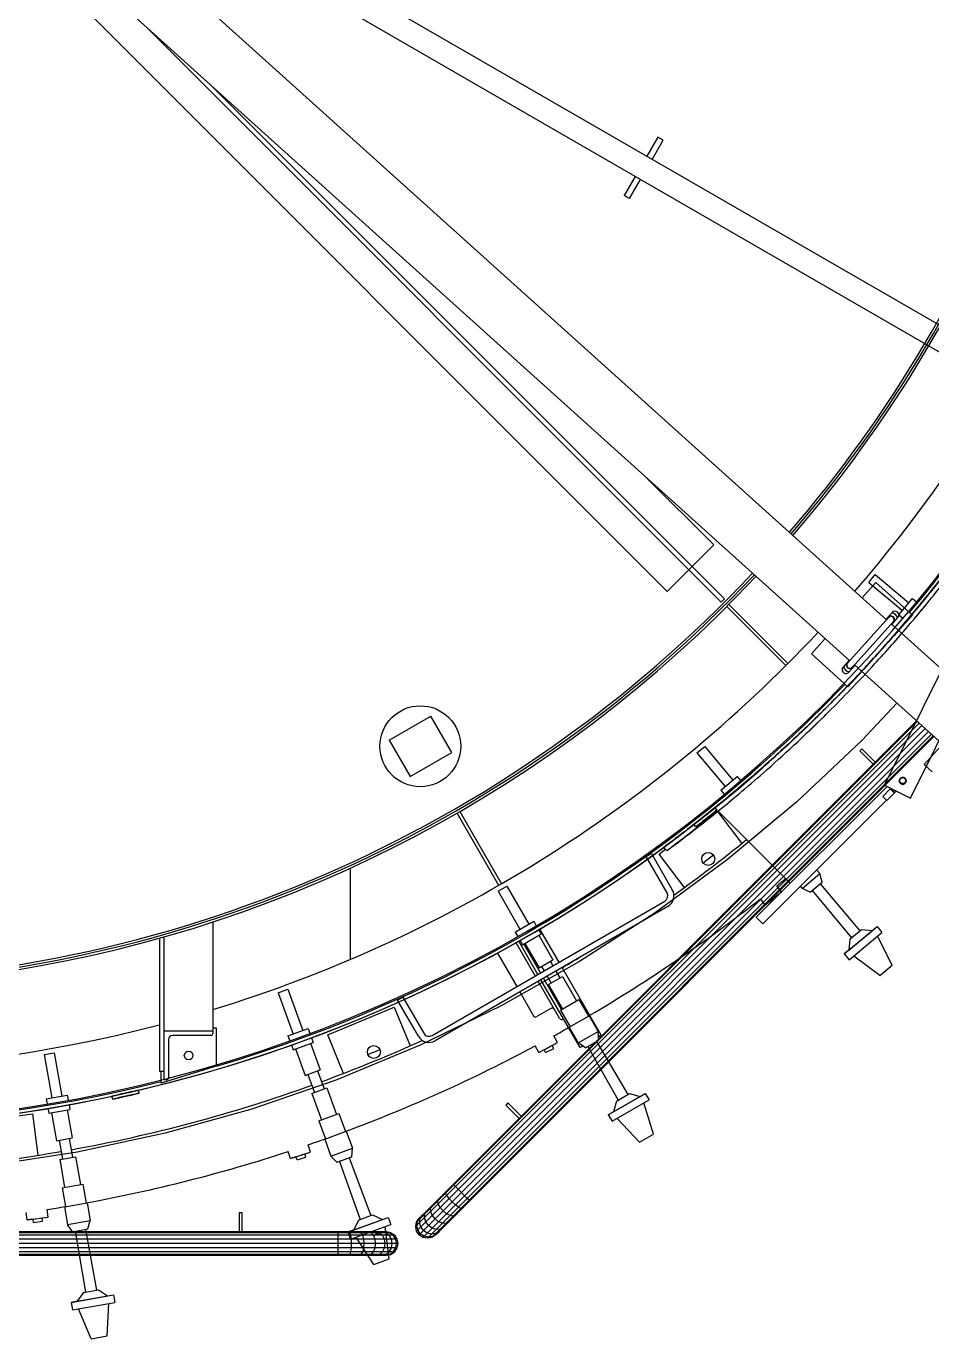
# Model space of a CAD drawing. Header units: metres. Extents: x 0 to 63075, y 0 to 44550.
# Drawn here: x 56938 to 57220.8, y 38503 to 38912.7 of the extents above; entities that cross this region are included whole.
import ezdxf

# ---------------------------------------------------------------- set-up
doc = ezdxf.new("R2010")
doc.units = ezdxf.units.M
doc.header["$LTSCALE"] = 75
for name, color, linetype in [('GSB', 7, 'Continuous'), ('ML6', 1, 'Continuous'), ('SL1', 8, 'Continuous')]:
    doc.layers.add(name, color=color, linetype=linetype)

# ---------------------------------------------------------------- blocks, each defined once
blk = doc.blocks.new('A$C6bae614f')
at = {"layer": 'SL1'}
for p, q in [((392908.3, 34696.1), (395112.9, 32711)), ((395036.4, 32626), (392831.8, 34611.2)), ((394656.8, 32770.2), (393028.3, 34398.8)), ((395471.9, 33179.3), (393748.2, 34174.5)), ((395447.7, 33137.4), (393724, 34132.7)), ((394769.1, 32747.8), (393574.2, 33942.7)), ((393709.4, 33821), (394775.8, 32754.5)), ((394637.1, 33714.2), (394614.2, 33674.5)), ((394625.2, 33668.1), (394648.1, 33707.8)), ((394648.1, 33707.8), (394637.1, 33714.2)), ((394590, 33632.7), (394567.1, 33593)), ((394578.1, 33586.6), (394601, 33626.3)), ((394578.1, 33586.6), (394567.1, 33593)), ((394611, 33009.1), (394753.4, 32866.7)), ((394753.4, 32866.7), (394656.8, 32770.2)), ((395075.6, 32788.9), (395089.3, 32805.2)), ((395089.3, 32805.2), (395159.3, 32746.5)), ((395061.9, 32756.9), (395090.6, 32788.7)), ((395075.6, 32788.9), (395145.6, 32730.2)), ((395090.6, 32788.7), (395166.4, 32720.5)), ((395203.3, 32767.9), (395203.3, 32767.9)), ((395203.3, 32767.9), (395203.3, 32767.9)), ((394775.8, 32754.5), (394769.1, 32747.8)), ((394903.2, 32615.9), (394780.5, 32738.6)), ((394785, 32743.1), (394907.7, 32620.4)), ((395108.3, 32367.4), (395294.9, 32742.6)), ((395138.1, 32721.3), (395166.7, 32755.4)), ((395166.7, 32755.4), (395175.1, 32748.4)), ((395197.2, 32760.4), (395195.3, 32758.1)), ((395031.6, 32620.7), (395117.7, 32716.3)), ((395124.5, 32726.3), (395111.7, 32712.1)), ((395123.6, 32701.4), (395136.4, 32715.6)), ((395166.4, 32720.5), (395137.7, 32688.6)), ((395138.1, 32721.3), (395146.5, 32714.3)), ((395162.3, 32340.6), (395348.9, 32715.7)), ((395127.1, 32707.8), (395041.1, 32612.2)), ((395122.3, 32702.5), (395298.7, 32543.6)), ((394956.7, 32640.1), (394985.4, 32672)), ((395032.5, 32571.9), (394956.7, 32640.1)), ((395035.2, 32627.1), (395022.4, 32612.9)), ((395061.2, 32603.7), (395032.5, 32571.9)), ((395034.3, 32602.2), (395047.1, 32616.4)), ((395045.9, 32617.5), (395222.3, 32458.7)), ((395190.9, 32410), (395343.9, 32579.8)), ((395134.4, 32537.8), (395062.3, 32461.2)), ((394078.3, 32460.8), (394164.9, 32510.8)), ((394141.9, 31458.2), (395180.3, 32496.5)), ((394142.7, 31469), (395175, 32501.2)), ((394143.2, 31466.9), (395176.4, 32500)), ((394208.5, 32435.2), (394164.9, 32510.8)), ((394137.8, 31442.8), (395186.2, 32491.1)), ((395193.1, 32484.9), (394140.9, 31432.7)), ((395200.1, 32478.6), (394151, 31429.6)), ((395206, 32473.3), (394158.1, 31425.5)), ((394169.4, 31429.3), (395209.9, 32469.8)), ((394190.8, 31448.1), (395211.3, 32468.5)), ((394078.3, 32460.8), (394121.9, 32385.2)), ((394718.3, 32434.3), (394734.6, 32448)), ((394734.6, 32448), (394793.3, 32378)), ((395062.3, 32461.2), (394926, 32332.9)), ((395061.5, 32443.1), (395057, 32438.6)), ((395057, 32438.6), (395084.7, 32410.9)), ((395089.2, 32415.4), (395061.5, 32443.1)), ((394121.9, 32385.2), (394208.5, 32435.2)), ((394718.3, 32434.3), (394777, 32364.3)), ((394768.1, 32356.8), (394802.2, 32385.4)), ((394802.2, 32385.4), (394809.2, 32377.1)), ((395207.5, 32395), (395190.9, 32410)), ((394768.1, 32356.8), (394775.2, 32348.5)), ((394811, 32366.1), (394815.5, 32369.9)), ((394812.6, 32367.5), (394815.5, 32369.9)), ((394841.8, 32092.8), (395113.7, 32364.7)), ((395104.7, 32344), (395120.8, 32360.1)), ((395108.3, 32367.4), (395162.3, 32340.6)), ((395120.8, 32360.1), (395121.5, 32360.8)), ((395142, 32372.5), (395141.2, 32371.7)), ((395142, 32372.5), (395145, 32369.5)), ((395150.9, 32381.3), (395151.1, 32381.6)), ((395152.7, 32379.5), (395150.9, 32381.3)), ((394926, 32332.9), (394782.2, 32213.1)), ((394855.2, 32079.3), (395112.3, 32336.4)), ((395104.7, 32344), (395113.6, 32335.2)), ((395113.6, 32335.2), (395129.6, 32351.3)), ((395124.8, 32355.3), (395125.3, 32355.8)), ((395132.8, 32354.5), (395129.6, 32351.3)), ((395132.8, 32354.5), (395133.3, 32355)), ((394306.5, 32159.1), (394219.7, 32309.4)), ((394225.2, 32312.6), (394312, 32162.3)), ((394755.7, 32320.3), (394755.7, 32320.3)), ((394755.7, 32320.3), (394755.7, 32320.3)), ((394756, 32320.5), (394759.9, 32315.6)), ((394761, 32312.4), (394811.7, 32246.2)), ((394912.5, 32163.5), (394762.4, 32313.5)), ((394763.1, 32326.3), (394763.1, 32326.3)), ((394716, 32280.7), (394712.1, 32285.7)), ((394612.9, 32219), (394623.9, 32225.3)), ((394623.9, 32225.3), (394667.3, 32150.1)), ((394639.8, 32223.9), (394653.1, 32234.1)), ((394692.7, 32154.9), (394639.8, 32223.9)), ((394649.1, 32238.1), (394655.9, 32231.3)), ((393997.4, 32194.7), (393997.4, 32005.1)), ((394656.3, 32143.7), (394612.9, 32219)), ((394782.2, 32213.1), (394631.4, 32102.2)), ((394937.3, 32152.7), (394973.9, 32183.4)), ((394953.8, 32144.8), (394978.8, 32165.8)), ((394967.2, 32191.3), (394973.9, 32183.4)), ((394978.8, 32165.8), (394973.9, 32183.4)), ((394304.9, 32147), (394323.3, 32157.7)), ((394304.9, 32147), (394350.5, 32067.9)), ((394323.3, 32157.7), (394369, 32078.6)), ((394860.1, 32118.9), (394894.6, 32145.6)), ((394894.6, 32145.6), (394884.8, 32158.3)), ((394884.9, 32138.1), (394894.6, 32145.6)), ((394933.3, 32157.4), (394937.3, 32152.7)), ((394953.8, 32144.8), (394937.3, 32152.7)), ((394958.1, 32148.5), (395039.8, 32049.7)), ((394974.4, 32162.2), (395057.5, 32064.6)), ((394167.7, 31847), (394651.7, 32126.4)), ((394658, 32115.4), (394174.1, 31836)), ((394860.1, 32118.9), (394850.5, 32131)), ((394869.8, 32126.4), (394860.1, 32118.9)), ((394869.8, 32126.4), (394884.9, 32138.1)), ((394872.3, 32123.3), (394869.8, 32126.4)), ((394885.8, 32136.8), (394884.9, 32138.1)), ((394340.5, 32062.1), (394379, 32084.4)), ((394379, 32084.4), (394384.5, 32074.9)), ((394631.4, 32102.2), (394474.2, 32000.5)), ((394841.8, 32092.8), (394855.2, 32079.3)), ((393712.1, 32083), (393712.1, 31851)), ((394340.5, 32062.1), (394345.9, 32052.7)), ((394355.7, 32035.7), (394394.3, 32058)), ((394389.2, 32066.7), (394394.3, 32058)), ((394431.7, 31999.4), (394391.9, 32068.3)), ((395024.8, 32016.4), (395092.9, 32073.5)), ((395034.5, 32024.5), (395083.2, 32065.4)), ((395035, 32004.2), (395103.1, 32061.4)), ((395036.7, 32047.2), (395060.5, 32067.1)), ((395060.5, 32067.1), (395083.2, 32065.4)), ((395083.2, 32065.4), (395092.9, 32073.5)), ((395092.9, 32073.5), (395103.1, 32061.4)), ((393601, 32049.2), (393601, 31772.7)), ((393610.5, 31755.1), (393610.5, 32051.9)), ((394382.2, 31970.8), (394342.4, 32039.8)), ((394387.7, 31974), (394347.9, 32042.9)), ((394350.7, 32044.5), (394355.7, 32035.7)), ((394393.2, 31977.2), (394358.5, 32037.3)), ((394360.5, 32038.5), (394390.1, 31987.3)), ((394389.5, 32055.2), (394419, 32004)), ((395036.7, 32047.2), (395034.5, 32024.5)), ((395124.3, 31993.1), (395093.6, 32053.4)), ((394303.5, 32018.3), (394343.7, 31948.6)), ((394390.1, 31987.3), (394419, 32004)), ((395034.5, 32024.5), (395024.8, 32016.4)), ((395024.8, 32016.4), (395035, 32004.2)), ((395098.6, 31971.5), (395044.5, 32012.2)), ((394474.2, 32000.5), (394311.2, 31908.6)), ((394395.3, 31990.4), (394400.5, 31981.4)), ((394413.7, 32001), (394418.9, 31992)), ((394425.3, 31981), (394433.6, 31966.6)), ((394519.5, 31847.4), (394438.1, 31988.4)), ((395098.6, 31971.5), (395124.3, 31993.1)), ((394433.6, 31881.8), (394388.6, 31959.8)), ((394475.5, 31822), (394394.1, 31963)), ((394437.2, 31901), (394399.6, 31966.2)), ((394406.8, 31970.4), (394415.1, 31956)), ((394409.9, 31953), (394438.8, 31969.7)), ((394409.9, 31953), (394439.2, 31902.2)), ((394438.8, 31969.7), (394468.1, 31918.9)), ((393847.8, 31936), (393867.8, 31943.3)), ((393847.8, 31936), (393879, 31850.1)), ((393867.8, 31943.3), (393899, 31857.4)), ((394096, 31920.5), (394107, 31926.9)), ((394139.4, 31845.3), (394096, 31920.5)), ((394107, 31926.9), (394150.4, 31851.7)), ((394350.1, 31937.6), (394379.4, 31886.8)), ((394434.6, 31899.6), (394472.7, 31921.6)), ((394472.7, 31921.6), (394492.7, 31886.9)), ((393950.7, 31848.6), (394089.2, 31906)), ((394089.2, 31906), (394122.5, 31825.7)), ((394311.2, 31908.6), (394142.8, 31826.6)), ((394414.5, 31902.9), (394385.5, 31886.2)), ((394434.6, 31899.6), (394454.6, 31864.9)), ((394439.7, 31881.2), (394440.9, 31881.9)), ((394453, 31864), (394494.3, 31887.9)), ((394494.3, 31887.9), (394513, 31855.6)), ((393610.5, 31856.7), (393712.1, 31856.7)), ((393620, 31839.3), (393620, 31758.9)), ((393708.3, 31847.1), (393627.9, 31847.2)), ((393712.1, 31863), (393719.1, 31863)), ((393719.1, 31863), (393719.1, 31783)), ((393868.1, 31846.2), (393909.9, 31861.4)), ((393868.1, 31846.2), (393871.9, 31835.9)), ((393909.9, 31861.4), (393913.7, 31851.1)), ((393916.9, 31842.2), (393920.4, 31832.7)), ((393983.9, 31768.3), (393950.7, 31848.6)), ((394428.3, 31832.2), (394420.9, 31846.4)), ((394453, 31864), (394471.6, 31831.7)), ((394471.6, 31831.7), (394513, 31855.6)), ((394514.7, 31837.4), (394513, 31855.6)), ((394515.1, 31844.9), (394514.1, 31844.2)), ((394519.5, 31847.4), (394515.1, 31844.9)), ((393361, 31807.5), (393382, 31811.2)), ((393382, 31811.2), (393397.9, 31721.2)), ((393875.1, 31827), (393878.6, 31817.5)), ((393878.6, 31817.5), (393920.4, 31832.7)), ((393883.8, 31819.4), (393904, 31763.9)), ((393915.2, 31830.8), (393935.4, 31775.3)), ((394142.8, 31826.6), (393969.9, 31755)), ((394389.7, 31811.8), (394382.4, 31825.4)), ((394389.7, 31811.8), (394428.3, 31832.2)), ((394400.6, 31817.5), (394389.7, 31811.8)), ((394400.6, 31817.5), (394417.4, 31826.4)), ((394403.9, 31811.4), (394400.6, 31817.5)), ((394403.9, 31811.4), (394420.6, 31820.2)), ((394417.4, 31826.4), (394428.3, 31832.2)), ((394420.6, 31820.2), (394417.4, 31826.4)), ((394486.5, 31821.1), (394471.6, 31831.7)), ((394475.5, 31822), (394476.7, 31822.6)), ((394476.7, 31822.6), (394480.9, 31825.1)), ((394486.5, 31821.1), (394514.7, 31837.4)), ((394491.3, 31823.9), (394554.7, 31712.5)), ((394509.8, 31834.6), (394574.7, 31724.1)), ((393361, 31807.5), (393376.9, 31717.5)), ((393601, 31772.7), (393610.5, 31772.7)), ((393719.1, 31783), (393604.1, 31748)), ((393604.1, 31748), (393604.1, 31772.7)), ((393904, 31763.9), (393935.4, 31775.3)), ((393909.7, 31766), (393923.2, 31728.7)), ((393929.6, 31773.2), (393943.3, 31736)), ((393556.9, 31733.3), (393558.3, 31727.1)), ((393616.2, 31755.1), (393610.5, 31755.1)), ((393969.9, 31755), (393792.9, 31693.9)), ((393917.5, 31726.6), (393948.9, 31738)), ((393948.9, 31738), (393969, 31683)), ((393365.4, 31715.5), (393409.3, 31723.2)), ((393365.4, 31715.5), (393367.3, 31704.8)), ((393409.3, 31723.2), (393411.2, 31712.5)), ((393412.8, 31703.1), (393414.6, 31693.2)), ((393503.7, 31714.8), (393502.2, 31721)), ((393917.5, 31726.6), (393937.6, 31671.5)), ((394325.4, 31707), (394320.9, 31702.5)), ((394320.9, 31702.5), (394348.5, 31674.8)), ((394353, 31679.3), (394325.4, 31707)), ((394534.1, 31682.3), (394611.1, 31726.7)), ((394542.1, 31668.6), (394619, 31713)), ((394545.1, 31688.6), (394600.1, 31720.4)), ((394551.2, 31710.5), (394545.1, 31688.6)), ((394551.2, 31710.5), (394578.1, 31726.1)), ((394578.1, 31726.1), (394600.1, 31720.4)), ((394600.1, 31720.4), (394611.1, 31726.7)), ((394628.1, 31642.1), (394608.3, 31706.8)), ((394611.1, 31726.7), (394619, 31713)), ((393187.8, 31664.5), (393336.6, 31684.1)), ((393336.6, 31684.1), (393347.9, 31597.9)), ((393369, 31695.4), (393370.7, 31685.5)), ((393370.7, 31685.5), (393414.6, 31693.2)), ((393376.2, 31686.4), (393386.5, 31628.2)), ((393409.1, 31692.2), (393419.4, 31634)), ((393792.9, 31693.9), (393612.6, 31643.7)), ((393932.6, 31669.7), (393974, 31684.8)), ((393974, 31684.8), (393987.7, 31647.2)), ((394545.1, 31688.6), (394534.1, 31682.3)), ((394534.1, 31682.3), (394542.1, 31668.6)), ((394599, 31625.3), (394552.8, 31674.7)), ((393932.6, 31669.7), (393946.3, 31632.1)), ((393944.5, 31631.5), (393989.4, 31647.8)), ((393989.4, 31647.8), (394002.1, 31612.8)), ((393386.5, 31628.2), (393419.4, 31634)), ((393392.5, 31629.3), (393399.3, 31590.2)), ((393413.4, 31633), (393420.3, 31593.9)), ((393612.6, 31643.7), (393429.6, 31604.4)), ((393944.5, 31631.5), (393957.2, 31596.5)), ((394599, 31625.3), (394628.1, 31642.1)), ((393429.6, 31604.4), (393244.5, 31576.2)), ((393393.4, 31589.2), (393426.3, 31595)), ((393426.3, 31595), (393436.4, 31537.3)), ((393873.1, 31591.1), (393868.3, 31605.8)), ((393873.1, 31591.1), (393914.7, 31604.5)), ((393884.8, 31594.9), (393873.1, 31591.1)), ((393884.8, 31594.9), (393903, 31600.7)), ((393887, 31588.2), (393884.8, 31594.9)), ((393887, 31588.2), (393905, 31594)), ((393903, 31600.7), (393914.7, 31604.5)), ((393905, 31594), (393903, 31600.7)), ((393914.7, 31604.5), (393909.9, 31619.7)), ((393957.2, 31596.5), (394002.1, 31612.8)), ((393970, 31583.5), (393957.2, 31596.5)), ((393970, 31583.5), (394000.7, 31594.6)), ((393995.4, 31592.7), (394040.1, 31472.6)), ((394000.7, 31594.6), (394002.1, 31612.8)), ((393393.4, 31589.2), (393403.5, 31531.5)), ((393975.3, 31585.4), (394018.3, 31464.7)), ((393398.3, 31530.5), (393441.7, 31538.2)), ((393441.7, 31538.2), (393448.6, 31498.8)), ((394211.6, 31537.9), (394216.6, 31532.9)), ((393398.3, 31530.5), (393405.2, 31491.2)), ((394195.7, 31519.4), (394195.9, 31522.2)), ((394198.2, 31514.4), (394195.7, 31519.4)), ((394195.9, 31522.2), (394198.6, 31522.3)), ((394203, 31508), (394198.2, 31514.4)), ((394228.8, 31520.7), (394216.6, 31532.9)), ((394235.4, 31514), (394228.8, 31520.7)), ((394241, 31508.5), (394235.4, 31514)), ((393369.4, 31469.4), (393367.2, 31485.3)), ((393403.4, 31490.8), (393450.4, 31499.1)), ((393403.4, 31490.8), (393409.9, 31454.2)), ((393450.4, 31499.1), (393456.9, 31462.5)), ((394164.7, 31488.4), (394167.5, 31493.8)), ((394164.9, 31481.2), (394164.7, 31488.4)), ((394179.4, 31503), (394180.9, 31507.2)), ((394180.7, 31496.9), (394179.4, 31503)), ((394184.6, 31489.7), (394180.7, 31496.9)), ((394190.7, 31482.5), (394184.6, 31489.7)), ((394209.3, 31501.1), (394203, 31508)), ((394216.2, 31494.8), (394209.3, 31501.1)), ((394222.6, 31490), (394216.2, 31494.8)), ((394227.6, 31487.5), (394222.6, 31490)), ((394230.4, 31487.7), (394227.6, 31487.5)), ((394244.8, 31504.7), (394241, 31508.5)), ((394246.1, 31503.4), (394244.8, 31504.7)), ((393326.1, 31463.5), (393323.9, 31478.8)), ((393326.1, 31463.5), (393369.4, 31469.4)), ((393338.3, 31465.1), (393326.1, 31463.5)), ((393338.3, 31465.1), (393357.1, 31467.7)), ((393339.3, 31458.2), (393338.3, 31465.1)), ((393339.3, 31458.2), (393358, 31460.8)), ((393357.1, 31467.7), (393369.4, 31469.4)), ((393358, 31460.8), (393357.1, 31467.7)), ((393409.9, 31454.2), (393456.9, 31462.5)), ((393452.3, 31444.8), (393456.9, 31462.5)), ((393766.4, 31478.1), (393766.4, 31439)), ((393772.8, 31478.1), (393766.4, 31478.1)), ((393772.8, 31439), (393772.8, 31478.1)), ((393992.9, 31438.4), (394076.4, 31468.8)), ((394004.8, 31442.8), (394064.5, 31464.6)), ((394014.6, 31463.3), (394004.8, 31442.8)), ((394014.6, 31463.3), (394043.8, 31473.9)), ((394043.8, 31473.9), (394064.5, 31464.6)), ((394064.5, 31464.6), (394076.4, 31468.8)), ((394076.4, 31468.8), (394081.8, 31454)), ((394133.7, 31449.9), (394135.6, 31459.3)), ((394141.9, 31458.2), (394133.7, 31449.9)), ((394135.6, 31459.3), (394140.9, 31467.2)), ((394137.5, 31461.2), (394135.6, 31459.3)), ((394135.8, 31452), (394137.5, 31461.2)), ((394137.5, 31461.2), (394142.7, 31469)), ((394137.5, 31461.2), (394143.2, 31466.9)), ((394142.7, 31469), (394140.9, 31467.2)), ((394141.9, 31458.2), (394143.2, 31466.9)), ((394144.2, 31449.2), (394141.9, 31458.2)), ((394143.2, 31466.9), (394147.9, 31474.2)), ((394151.8, 31468), (394152.5, 31476.1)), ((394154.5, 31459.5), (394151.8, 31468)), ((394152.5, 31476.1), (394156.3, 31482.6)), ((394160.1, 31451.9), (394154.5, 31459.5)), ((394168.2, 31473.2), (394164.9, 31481.2)), ((394174, 31465.8), (394168.2, 31473.2)), ((394181.4, 31460), (394174, 31465.8)), ((394189.3, 31456.8), (394181.4, 31460)), ((394196.6, 31456.5), (394189.3, 31456.8)), ((394197.8, 31476.5), (394190.7, 31482.5)), ((394202, 31459.3), (394196.6, 31456.5)), ((394205.1, 31472.5), (394197.8, 31476.5)), ((394211.2, 31471.2), (394205.1, 31472.5)), ((394215.4, 31472.7), (394211.2, 31471.2)), ((394090, 31431.8), (391649.9, 31431.9)), ((394082.1, 31437.1), (391657.8, 31437.2)), ((394072.8, 31439), (391667.2, 31439.1)), ((393420.2, 31439.1), (393409.9, 31454.2)), ((393420.2, 31439.1), (393452.3, 31444.8)), ((393425.8, 31440.1), (393447.1, 31313.7)), ((393446.8, 31443.8), (393469.9, 31317.7)), ((393972.8, 31390.2), (393972.8, 31439)), ((394004.8, 31442.8), (393992.9, 31438.4)), ((393992.9, 31438.4), (393998.3, 31423.6)), ((393997.1, 31437.1), (393995, 31439)), ((393998.9, 31431.8), (393997.1, 31437.1)), ((393998.3, 31423.6), (394081.8, 31454)), ((394000.1, 31423.9), (393998.9, 31431.8)), ((394020.2, 31437.1), (394016.2, 31439)), ((394023.7, 31431.8), (394020.2, 31437.1)), ((394026, 31423.9), (394023.7, 31431.8)), ((394041, 31437.1), (394035.1, 31439)), ((394045.9, 31431.8), (394041, 31437.1)), ((394043.7, 31437.1), (394042.2, 31435.9)), ((394049.2, 31423.9), (394045.9, 31431.8)), ((394047.3, 31431.8), (394054.5, 31437.1)), ((394058.3, 31437.1), (394051, 31439)), ((394059.6, 31436), (394053.5, 31431.8)), ((394060.5, 31435.2), (394055.5, 31431.8)), ((394058.3, 31437.1), (394064.5, 31431.8)), ((394071.3, 31437.1), (394062.9, 31439)), ((394068.6, 31423.9), (394064.5, 31431.8)), ((394078.4, 31382.6), (394070.2, 31449.7)), ((394079.4, 31437.1), (394070.3, 31439)), ((394078.4, 31431.8), (394071.3, 31437.1)), ((394082.1, 31437.1), (394072.8, 31439)), ((394083.2, 31423.9), (394078.4, 31431.8)), ((394087.1, 31431.8), (394079.4, 31437.1)), ((394082.1, 31437.1), (394090, 31431.8)), ((394092.3, 31423.9), (394087.1, 31431.8)), ((394095.3, 31423.9), (394090, 31431.8)), ((394135.6, 31440.6), (394133.7, 31449.9)), ((394137.8, 31442.8), (394135.6, 31440.6)), ((394140.9, 31432.7), (394135.6, 31440.6)), ((394137.8, 31442.8), (394135.8, 31452)), ((394143.1, 31434.9), (394137.8, 31442.8)), ((394148.8, 31427.4), (394140.9, 31432.7)), ((394151, 31429.6), (394143.1, 31434.9)), ((394149.6, 31441.4), (394144.2, 31449.2)), ((394151, 31429.6), (394148.8, 31427.4)), ((394157.4, 31436), (394149.6, 31441.4)), ((394160.2, 31427.6), (394151, 31429.6)), ((394166.3, 31433.8), (394157.4, 31436)), ((394167.7, 31446.3), (394160.1, 31451.9)), ((394169.4, 31429.3), (394160.2, 31427.6)), ((394175.1, 31435.1), (394166.3, 31433.8)), ((394175.4, 31432.7), (394167.5, 31427.4)), ((394169.4, 31429.3), (394167.5, 31427.4)), ((394176.2, 31443.6), (394167.7, 31446.3)), ((394177.2, 31434.5), (394169.4, 31429.3)), ((394182.4, 31439.7), (394175.1, 31435.1)), ((394175.4, 31432.7), (394177.2, 31434.5)), ((394184.3, 31444.3), (394176.2, 31443.6)), ((394177.2, 31434.5), (394182.4, 31439.7)), ((394182.4, 31439.7), (394190.8, 31448.1)), ((394190.8, 31448.1), (394184.3, 31444.3)), ((394097.2, 31414.6), (391642.8, 31414.7)), ((394095.3, 31423.9), (391644.6, 31424)), ((394095.3, 31405.3), (391690.7, 31405.3)), ((393998.9, 31397.3), (394000.1, 31405.3)), ((394000.5, 31414.6), (394000.1, 31423.9)), ((394000.1, 31405.3), (394000.5, 31414.6)), ((394046.8, 31371.1), (394009.9, 31427.8)), ((394023.7, 31397.3), (394026, 31405.3)), ((394026.8, 31414.6), (394026, 31423.9)), ((394026, 31405.3), (394026.8, 31414.6)), ((394045.9, 31397.3), (394049.2, 31405.3)), ((394050.4, 31414.6), (394049.2, 31423.9)), ((394049.2, 31405.3), (394050.4, 31414.6)), ((394064.5, 31397.3), (394068.6, 31405.3)), ((394070.1, 31414.6), (394068.6, 31423.9)), ((394068.6, 31405.3), (394070.1, 31414.6)), ((394078.4, 31397.3), (394083.2, 31405.3)), ((394084.9, 31414.6), (394083.2, 31423.9)), ((394083.2, 31405.3), (394084.9, 31414.6)), ((394087.1, 31397.3), (394092.3, 31405.3)), ((394090, 31397.3), (394095.3, 31405.3)), ((394094.1, 31414.6), (394092.3, 31423.9)), ((394092.3, 31405.3), (394094.1, 31414.6)), ((394097.2, 31414.6), (394095.3, 31423.9)), ((394095.3, 31405.3), (394097.2, 31414.6)), ((394158.1, 31425.5), (394148.8, 31427.4)), ((394167.5, 31427.4), (394158.1, 31425.5)), ((394090, 31397.3), (391649.9, 31397.4)), ((394082.1, 31392.1), (391657.8, 31392.1)), ((391667.2, 31390.3), (394072.8, 31390.2)), ((393995, 31390.2), (393997.1, 31392.1)), ((393997.1, 31392.1), (393998.9, 31397.3)), ((394016.2, 31390.2), (394020.2, 31392.1)), ((394020.2, 31392.1), (394023.7, 31397.3)), ((394035.1, 31390.2), (394041, 31392.1)), ((394041, 31392.1), (394045.9, 31397.3)), ((394046.8, 31371.1), (394078.4, 31382.6)), ((394051, 31390.2), (394058.3, 31392.1)), ((394058.3, 31392.1), (394064.5, 31397.3)), ((394062.9, 31390.2), (394071.3, 31392.1)), ((394070.3, 31390.2), (394079.4, 31392.1)), ((394071.3, 31392.1), (394078.4, 31397.3)), ((394072.8, 31390.2), (394082.1, 31392.1)), ((394079.4, 31392.1), (394087.1, 31397.3)), ((394082.1, 31392.1), (394090, 31397.3)), ((393417.5, 31292.3), (393505.1, 31307.7)), ((393430, 31294.6), (393417.5, 31292.3)), ((393443.2, 31313), (393430, 31294.6)), ((393430, 31294.6), (393492.6, 31305.6)), ((393443.2, 31313), (393473.8, 31318.4)), ((393473.8, 31318.4), (393492.6, 31305.6)), ((393492.6, 31305.6), (393505.1, 31307.7)), ((393505.1, 31307.7), (393507.8, 31292.2)), ((393417.5, 31292.3), (393420.3, 31276.7)), ((393420.3, 31276.7), (393507.8, 31292.2)), ((393458.9, 31216.6), (393432.5, 31278.9)), ((393492, 31222.4), (393495.6, 31290)), ((393458.9, 31216.6), (393492, 31222.4))]:
    blk.add_line(p, q, dxfattribs=at)
for centre, radius in [((394143.3, 32448.2), 84.1), ((395146.4, 32376.9), 6.25), ((394741.9, 32214), 13.5), ((393661.6, 31805.5), 9), ((394046.7, 31812.7), 13.5)]:
    blk.add_circle(centre, radius, dxfattribs=at)
for centre, radius, start, end in [((392870.1, 34653.6), 3000, 55.8878, 16.1796), ((392870.1, 34653.6), 2990.5, 55.7644, 16.2324), ((392870.1, 34653.6), 2705, 166.2755, 316.7875), ((392870.1, 34653.6), 2705, 319.2087, 13.7207), ((392870.1, 34653.6), 3000, 319.9083, 3.9269), ((392870.1, 34653.6), 2695.2, 319.2131, 359.9475), ((392870.1, 34653.6), 2700, 319.211, 359.9476), ((392870.1, 34653.6), 3000, 190.539, 316.0879), ((392870.1, 34653.6), 2993.5, 319.9125, 344.4688), ((392870.1, 34653.6), 2878.5, 319.1358, 342.789), ((392870.1, 34653.6), 2695.2, 270.0487, 316.7831), ((392870.1, 34653.6), 2700, 270.0486, 316.7853), ((392974.5, 34569.2), 2865.7, 321.0552, 321.6437), ((392936.5, 34598.3), 2923, 319.8577, 320.5043), ((392518.9, 34940.9), 3453.6, 320.7373, 320.8505), ((395122.4, 32712), 6.74, 298.3235, 157.6728), ((395122.4, 32712), 6.35, 316.1098, 139.8865), ((395122.4, 32712), 6.35, 317.9981, 137.9981), ((395122.4, 32712), 13.5, 11.6175, 84.3787), ((395130.4, 32720.9), 8, 317.9981, 137.9981), ((392870.1, 34653.6), 2878.5, 287.0088, 316.8605), ((395028.3, 32607.5), 8, 137.9981, 317.9981), ((395036.4, 32616.5), 13.5, 191.6175, 264.3787), ((395036.4, 32616.5), 6.74, 118.3235, 337.6728), ((395036.4, 32616.5), 6.35, 136.1098, 319.8865), ((395036.4, 32616.5), 6.35, 137.9981, 317.9981), ((392870.1, 34653.6), 2993.5, 286.4773, 316.0838), ((392840.5, 34689.2), 3046.2, 309.3095, 310.4452), ((395146.5, 32376.4), 7.07, 131.4501, 153.4989), ((392870.1, 34653.6), 3006.4, 307.8799, 308.9519), ((393120.8, 34343.7), 2601.3, 308.9383, 309.1433), ((392870.1, 34653.6), 3092.8, 305.6044, 309.1246), ((393156.5, 34263.9), 2516.4, 306.3831, 306.6325), ((392870.1, 34653.6), 3075, 307.2466, 307.7497), ((392870.1, 34653.6), 3207.1, 308.918, 309.3346), ((394645.3, 32137.4), 12.7, 299.9981, 29.9981), ((394645.3, 32137.4), 25.4, 299.9981, 29.9981), ((392870.1, 34653.6), 3207.1, 300.4519, 308.1351), ((392870.1, 34653.6), 3092.8, 300.4687, 301.213), ((394413.4, 31980.3), 12.4, 359.1852, 4.5635), ((394413.4, 31980.3), 12.4, 235.4328, 240.8118), ((392870.1, 34653.6), 2878.5, 255.287, 284.7092), ((393627.9, 31839.3), 7.87, 89.9981, 179.9981), ((393708.3, 31851), 3.81, 269.9981, 359.9981), ((394161.4, 31858), 25.4, 209.9981, 299.9981), ((394161.4, 31858), 12.7, 209.9981, 299.9981), ((392870.1, 34653.6), 3207.1, 298.918, 299.5444), ((392870.1, 34653.6), 3092.8, 290.1952, 294.3918), ((392870.1, 34653.6), 3207.1, 290.3916, 298.1351), ((392870.1, 34653.6), 3075, 292.2466, 292.7497), ((393616.2, 31758.9), 3.81, 269.9981, 359.9981), ((392870.1, 34653.6), 2993.5, 255.7946, 284.1948), ((392870.1, 34653.6), 3092.8, 280.1952, 289.801), ((392870.1, 34653.6), 3006.4, 282.1656, 283.2376), ((392870.1, 34653.6), 3207.1, 288.918, 289.6047), ((392870.1, 34653.6), 3092.8, 273.0006, 279.801), ((392870.1, 34653.6), 3207.1, 280.3916, 288.1351), ((392870.1, 34653.6), 3207.1, 278.918, 279.6047)]:
    blk.add_arc(centre, radius, start, end, dxfattribs=at)
for centre, major_axis, ratio, start_param, end_param in [((395125.2, 32355.7), (4.42, -4.42), 0.086824, 3.141593, 4.712389), ((395125.2, 32355.7), (-4.42, 4.42), 0.086824, 0, 1.570796), ((395128.4, 32358.9), (4.42, -4.42), 0.704416, 3.870248, 4.712389), ((395142.1, 32381.3), (-4.42, -4.42), 0.302029, 0.676906, 0.864629), ((395142.1, 32381.3), (-4.42, -4.42), 0.302029, 2.276963, 2.334974), ((395125.2, 32355.7), (4.42, -4.42), 0.086824, 4.712389, 6.283185), ((395128.4, 32358.9), (4.42, -4.42), 0.704416, 4.712389, 6.283185), ((394416.6, 31899.2), (5.2, 3), 0.707107, 0, 1.570796), ((394383.8, 31889.3), (-4.33, -2.5), 0.707107, 0, 1.570796), ((394438, 31884.3), (-4.33, -2.5), 0.707107, 0, 1.570796)]:
    blk.add_ellipse(centre, major_axis=major_axis, ratio=ratio, start_param=start_param, end_param=end_param, dxfattribs=at)
for points, knots in [([(395285.5, 32874.4), (395285.6, 32874.5), (395285.6, 32874.5), (395285.6, 32874.6), (395285.6, 32874.6), (395281.9, 32869.5), (395274.1, 32859), (395267.5, 32850.2), (395258.1, 32837.7), (395246.3, 32822.3), (395236.8, 32810), (395225.8, 32795.9), (395213.8, 32780.9), (395210.8, 32777.1), (395207.7, 32773.3), (395204.6, 32769.4), (395185.6, 32745.9), (395162.6, 32718.1), (395136.6, 32688.2), (395115, 32663.2), (395091.3, 32636.8), (395066.6, 32610.3), (395046.9, 32589.1), (395026.5, 32567.9), (395006.5, 32547.5), (395001.5, 32542.5), (394996.6, 32537.4), (394991.5, 32532.4), (394961.3, 32502.2), (394929.1, 32471.3), (394897.4, 32442.3), (394871, 32418.1), (394844.9, 32395.1), (394820.6, 32374.3), (394801.2, 32357.7), (394782.9, 32342.5), (394766.5, 32329.1), (394762.4, 32325.7), (394758.4, 32322.5), (394754.4, 32319.3), (394730.8, 32300.2), (394709.3, 32283.5), (394692.3, 32270.5), (394678.1, 32259.6), (394667.1, 32251.4), (394659.8, 32246), (394654, 32241.7), (394650.6, 32239.2), (394649.5, 32238.4), (394649.3, 32238.2), (394649.1, 32238.1), (394649.1, 32238.1)], [-1368.181007, -1368.181007, -1368.181007, -1368.181007, -1358.276397, -1358.276397, -1358.276397, -1230.936874, -1230.936874, -1230.936874, -1124.820606, -1124.820606, -1124.820606, -1039.927591, -1039.927591, -1039.927591, -1018.704337, -1018.704337, -1018.704337, -891.367035, -891.367035, -891.367035, -785.252617, -785.252617, -785.252617, -700.361082, -700.361082, -700.361082, -679.138198, -679.138198, -679.138198, -551.800896, -551.800896, -551.800896, -445.686478, -445.686478, -445.686478, -360.794943, -360.794943, -360.794943, -339.57206, -339.57206, -339.57206, -212.232537, -212.232537, -212.232537, -106.116269, -106.116269, -106.116269, -21.223254, -21.223254, -21.223254, 0, 0, 0, 0]), ([(394655.9, 32231.3), (394655.4, 32230.9), (394665.1, 32237.9), (394683.6, 32251.9), (394692.9, 32258.9), (394704.4, 32267.7), (394717.5, 32277.9), (394730.7, 32288.1), (394745.5, 32299.9), (394761.1, 32312.4), (394788.3, 32334.4), (394821.6, 32362.1), (394857.3, 32393.5), (394877.6, 32411.4), (394898.8, 32430.5), (394920, 32450.3), (394941.2, 32470), (394962.4, 32490.3), (394982.7, 32510.3), (394987.8, 32515.3), (394992.8, 32520.3), (394997.9, 32525.3), (395028.1, 32555.5), (395059, 32587.7), (395088, 32619.4), (395112.2, 32645.9), (395135.3, 32671.9), (395156, 32696.2), (395172.7, 32715.6), (395187.9, 32733.9), (395201.3, 32750.3), (395204.6, 32754.4), (395207.9, 32758.4), (395211.1, 32762.4), (395230.2, 32786), (395246.9, 32807.5), (395259.9, 32824.5), (395270.7, 32838.7), (395279, 32849.7), (395284.4, 32856.9), (395288.7, 32862.7), (395291.2, 32866.1), (395292.1, 32867.3), (395292.3, 32867.6), (395292.4, 32867.7), (395292.4, 32867.8), (395292.4, 32867.8), (395290.7, 32865.4), (395287, 32860.4)], [-2716.5247, -2716.5247, -2716.5247, -2716.5247, -2546.740445, -2546.740445, -2546.740445, -2461.848318, -2461.848318, -2461.848318, -2376.95619, -2376.95619, -2376.95619, -2228.397524, -2228.397524, -2228.397524, -2143.506858, -2143.506858, -2143.506858, -2058.616192, -2058.616192, -2058.616192, -2037.393525, -2037.393525, -2037.393525, -1910.057526, -1910.057526, -1910.057526, -1803.944193, -1803.944193, -1803.944193, -1719.053527, -1719.053527, -1719.053527, -1697.83086, -1697.83086, -1697.83086, -1570.492669, -1570.492669, -1570.492669, -1464.37751, -1464.37751, -1464.37751, -1379.485382, -1379.485382, -1379.485382, -1358.26235, -1358.26235, -1358.26235, -1270.538435, -1270.538435, -1270.538435, -1270.538435]), ([(394756, 32320.5), (394782.9, 32342.2), (394815.6, 32369.5), (394850.5, 32400.2), (394870.9, 32418.1), (394892.1, 32437.2), (394913.3, 32457), (394934.5, 32476.7), (394955.7, 32497), (394976, 32517), (394981.1, 32522), (394986.1, 32527), (394991.2, 32532), (395021.4, 32562.2), (395052.2, 32594.5), (395081.3, 32626.2), (395105.5, 32652.6), (395128.5, 32678.7), (395149.3, 32703), (395165.9, 32722.4), (395181.1, 32740.6), (395194.5, 32757.1), (395197.9, 32761.2), (395201.1, 32765.2), (395204.3, 32769.1), (395223.4, 32792.8), (395240.1, 32814.3), (395253.1, 32831.3), (395264, 32845.4), (395272.2, 32856.5), (395277.6, 32863.7), (395281.9, 32869.5), (395284.4, 32872.9), (395285.3, 32874.1), (395285.5, 32874.4), (395285.6, 32874.5), (395285.6, 32874.6), (395285.6, 32874.6), (395285.6, 32874.5), (395285.5, 32874.5)], [342.611131, 342.611131, 342.611131, 342.611131, 488.132245, 488.132245, 488.132245, 573.02378, 573.02378, 573.02378, 657.915315, 657.915315, 657.915315, 679.138198, 679.138198, 679.138198, 806.4755, 806.4755, 806.4755, 912.589919, 912.589919, 912.589919, 997.481453, 997.481453, 997.481453, 1018.704337, 1018.704337, 1018.704337, 1146.043859, 1146.043859, 1146.043859, 1252.160128, 1252.160128, 1252.160128, 1337.053143, 1337.053143, 1337.053143, 1358.276397, 1358.276397, 1358.276397, 1368.632765, 1368.632765, 1368.632765, 1368.632765]), ([(395203.3, 32767.9), (395203.5, 32768.2), (395198.3, 32761.7), (395188, 32749.1), (395182.9, 32742.9), (395176.4, 32735.1), (395168.9, 32726.1), (395161.4, 32717.2), (395152.9, 32707.1), (395143.7, 32696.4), (395129.9, 32680.4), (395113.3, 32661.4), (395094.6, 32640.8), (395082.1, 32627), (395068.8, 32612.5), (395055, 32597.8), (395041.2, 32583.2), (395026.9, 32568.3), (395012.6, 32553.7), (395005.5, 32546.5), (394998.4, 32539.3), (394991.3, 32532.2), (394963.2, 32504), (394932.6, 32474.8), (394903.9, 32448.3), (394889.6, 32435.1), (394875.7, 32422.5), (394862.7, 32411), (394849.8, 32399.5), (394837.8, 32389.1), (394827.1, 32379.9), (394811.1, 32366.1), (394796.5, 32353.8), (394784.9, 32344.2), (394777.2, 32337.9), (394770.9, 32332.7), (394766.2, 32328.8), (394761.4, 32325), (394758.3, 32322.4), (394756.8, 32321.2), (394756, 32320.6), (394755.7, 32320.3), (394755.6, 32320.2)], [0, 0, 0, 0, 119.316927, 119.316927, 119.316927, 178.975391, 178.975391, 178.975391, 238.633855, 238.633855, 238.633855, 328.121173, 328.121173, 328.121173, 387.779385, 387.779385, 387.779385, 447.437597, 447.437597, 447.437597, 477.266703, 477.266703, 477.266703, 596.583126, 596.583126, 596.583126, 656.241338, 656.241338, 656.241338, 715.89955, 715.89955, 715.89955, 805.387246, 805.387246, 805.387246, 865.04571, 865.04571, 865.04571, 924.704173, 924.704173, 924.704173, 954.51524, 954.51524, 954.51524, 954.51524]), ([(395048.5, 32591), (395057.6, 32600.6), (395066.6, 32610.2), (395075.3, 32619.7), (395088.5, 32634), (395101.1, 32647.9), (395112.5, 32660.8), (395124, 32673.8), (395134.5, 32685.7), (395143.7, 32696.4), (395157.5, 32712.5), (395169.8, 32727.1), (395179.3, 32738.6), (395185.7, 32746.3), (395190.9, 32752.7), (395194.8, 32757.4), (395198.6, 32762.1), (395201.1, 32765.2), (395202.4, 32766.7), (395203, 32767.5), (395203.3, 32767.9), (395203.3, 32767.9)], [-1351.588478, -1351.588478, -1351.588478, -1351.588478, -1312.483684, -1312.483684, -1312.483684, -1252.825472, -1252.825472, -1252.825472, -1193.16726, -1193.16726, -1193.16726, -1103.679564, -1103.679564, -1103.679564, -1044.021101, -1044.021101, -1044.021101, -984.362637, -984.362637, -984.362637, -954.55157, -954.55157, -954.55157, -954.55157]), ([(395145.1, 32698.1), (395156.2, 32711), (395166, 32722.6), (395174, 32732.2), (395180.2, 32739.6), (395185.2, 32745.7), (395189, 32750.3), (395192, 32753.9), (395194.1, 32756.6), (395195.5, 32758.3)], [1632.888669, 1632.888669, 1632.888669, 1632.888669, 1706.874983, 1706.874983, 1706.874983, 1764.735269, 1764.735269, 1764.735269, 1810.969954, 1810.969954, 1810.969954, 1810.969954]), ([(394803, 32359.3), (394810.5, 32365.6), (394818.6, 32372.6), (394827.1, 32379.9), (394843.1, 32393.6), (394862.2, 32410.3), (394882.8, 32429), (394896.6, 32441.5), (394911, 32454.8), (394925.7, 32468.6), (394940.4, 32482.4), (394955.3, 32496.7), (394969.8, 32511), (394977.1, 32518.1), (394984.3, 32525.2), (394991.3, 32532.2), (394994.4, 32535.3), (394997.4, 32538.3), (395000.4, 32541.4)], [-1718.114294, -1718.114294, -1718.114294, -1718.114294, -1670.432955, -1670.432955, -1670.432955, -1580.945637, -1580.945637, -1580.945637, -1521.287426, -1521.287426, -1521.287426, -1461.629214, -1461.629214, -1461.629214, -1431.800108, -1431.800108, -1431.800108, -1419.040975, -1419.040975, -1419.040975, -1419.040975]), ([(395140.2, 32379.5), (395140.7, 32380.7), (395141.8, 32381.8), (395143, 32382.5), (395143.4, 32382.7), (395143.8, 32382.9), (395144.2, 32383), (395145.4, 32383.5), (395146.9, 32383.5), (395148.3, 32383.1), (395148.7, 32383), (395149.2, 32382.9), (395149.6, 32382.7), (395150.8, 32382.1), (395151.8, 32381), (395152.5, 32379.8), (395152.7, 32379.4), (395152.9, 32379), (395153.1, 32378.6), (395153.5, 32377.4), (395153.5, 32375.9), (395153.2, 32374.5), (395153.1, 32374.1), (395152.9, 32373.7), (395152.7, 32373.3), (395152.1, 32372.1), (395151.1, 32371), (395149.9, 32370.3), (395149.5, 32370.1), (395149.1, 32369.9), (395148.7, 32369.7), (395147.4, 32369.3), (395145.9, 32369.3), (395144.6, 32369.6), (395144.1, 32369.8), (395143.7, 32369.9), (395143.3, 32370.1), (395142.1, 32370.7), (395141, 32371.7), (395140.3, 32372.9), (395140.1, 32373.3), (395139.9, 32373.7), (395139.8, 32374.2), (395139.3, 32375.4), (395139.3, 32376.9), (395139.7, 32378.2), (395139.8, 32378.7), (395140, 32379.1), (395140.2, 32379.5)], [0, 0, 0, 0, 3.971049, 3.971049, 3.971049, 5.294732, 5.294732, 5.294732, 9.265371, 9.265371, 9.265371, 10.588918, 10.588918, 10.588918, 14.559558, 14.559558, 14.559558, 15.883104, 15.883104, 15.883104, 19.854153, 19.854153, 19.854153, 21.177836, 21.177836, 21.177836, 25.148885, 25.148885, 25.148885, 26.472567, 26.472567, 26.472567, 30.443207, 30.443207, 30.443207, 31.766754, 31.766754, 31.766754, 35.737394, 35.737394, 35.737394, 37.06094, 37.06094, 37.06094, 41.031989, 41.031989, 41.031989, 42.355672, 42.355672, 42.355672, 42.355672]), ([(395140.2, 32379.5), (395139.5, 32378.3), (395139.3, 32376.8), (395139.5, 32375.5), (395139.5, 32375), (395139.7, 32374.6), (395139.8, 32374.2), (395140.2, 32372.9), (395141.1, 32371.7), (395142.2, 32370.8), (395142.5, 32370.6), (395142.9, 32370.3), (395143.3, 32370.1), (395144.5, 32369.5), (395146, 32369.3), (395147.3, 32369.4), (395147.8, 32369.5), (395148.2, 32369.6), (395148.7, 32369.7), (395149.9, 32370.1), (395151.1, 32371), (395152, 32372.1), (395152.3, 32372.5), (395152.5, 32372.9), (395152.7, 32373.3), (395153.3, 32374.5), (395153.5, 32375.9), (395153.4, 32377.3), (395153.3, 32377.8), (395153.2, 32378.2), (395153.1, 32378.6), (395152.7, 32379.9), (395151.8, 32381.1), (395150.7, 32381.9), (395150.3, 32382.2), (395149.9, 32382.5), (395149.5, 32382.7), (395148.4, 32383.3), (395146.9, 32383.5), (395145.5, 32383.3), (395145.1, 32383.3), (395144.6, 32383.2), (395144.2, 32383), (395142.9, 32382.6), (395141.7, 32381.8), (395140.9, 32380.7), (395140.6, 32380.3), (395140.4, 32379.9), (395140.2, 32379.5)], [-42.355672, -42.355672, -42.355672, -42.355672, -38.384623, -38.384623, -38.384623, -37.06094, -37.06094, -37.06094, -33.0903, -33.0903, -33.0903, -31.766754, -31.766754, -31.766754, -27.796114, -27.796114, -27.796114, -26.472567, -26.472567, -26.472567, -22.501519, -22.501519, -22.501519, -21.177836, -21.177836, -21.177836, -17.206787, -17.206787, -17.206787, -15.883104, -15.883104, -15.883104, -11.912465, -11.912465, -11.912465, -10.588918, -10.588918, -10.588918, -6.618278, -6.618278, -6.618278, -5.294732, -5.294732, -5.294732, -1.323683, -1.323683, -1.323683, 0, 0, 0, 0]), ([(395139.4, 32376.9), (395139.4, 32376.4), (395139.4, 32375.9), (395139.5, 32375.5), (395139.5, 32375), (395139.7, 32374.6), (395139.8, 32374.2)], [2.614808, 2.614808, 2.614808, 2.614808, 3.977918, 3.977918, 3.977918, 5.300689, 5.300689, 5.300689, 5.300689]), ([(395141.1, 32371.8), (395141.5, 32371.4), (395141.8, 32371.1), (395142.2, 32370.8), (395142.5, 32370.6), (395142.9, 32370.3), (395143.3, 32370.1)], [7.956668, 7.956668, 7.956668, 7.956668, 9.280976, 9.280976, 9.280976, 10.604355, 10.604355, 10.604355, 10.604355]), ([(395146.9, 32383.4), (395146.4, 32383.4), (395146, 32383.4), (395145.5, 32383.3), (395145.1, 32383.3), (395144.6, 32383.2), (395144.2, 32383)], [34.469326, 34.469326, 34.469326, 34.469326, 35.7971, 35.7971, 35.7971, 37.121082, 37.121082, 37.121082, 37.121082]), ([(395145.9, 32369.4), (395146.4, 32369.4), (395146.9, 32369.4), (395147.3, 32369.4), (395147.8, 32369.5), (395148.2, 32369.6), (395148.7, 32369.7)], [13.255983, 13.255983, 13.255983, 13.255983, 14.583757, 14.583757, 14.583757, 15.907739, 15.907739, 15.907739, 15.907739]), ([(395151.7, 32381), (395151.4, 32381.3), (395151.1, 32381.7), (395150.7, 32381.9), (395150.3, 32382.2), (395149.9, 32382.5), (395149.5, 32382.7)], [29.170011, 29.170011, 29.170011, 29.170011, 30.494319, 30.494319, 30.494319, 31.817698, 31.817698, 31.817698, 31.817698]), ([(395151, 32371.1), (395151.4, 32371.4), (395151.7, 32371.8), (395152, 32372.1), (395152.3, 32372.5), (395152.5, 32372.9), (395152.7, 32373.3)], [18.562265, 18.562265, 18.562265, 18.562265, 19.88737, 19.88737, 19.88737, 21.211575, 21.211575, 21.211575, 21.211575]), ([(395153.4, 32375.9), (395153.4, 32376.4), (395153.4, 32376.8), (395153.4, 32377.3), (395153.3, 32377.8), (395153.2, 32378.2), (395153.1, 32378.6)], [23.86288, 23.86288, 23.86288, 23.86288, 25.191261, 25.191261, 25.191261, 26.514032, 26.514032, 26.514032, 26.514032]), ([(394755.7, 32320.3), (394755.3, 32320.1), (394761.9, 32325.2), (394774.4, 32335.6), (394775.4, 32336.4), (394776.5, 32337.3), (394777.6, 32338.2)], [-1909.06681, -1909.06681, -1909.06681, -1909.06681, -1789.749883, -1789.749883, -1789.749883, -1780.011737, -1780.011737, -1780.011737, -1780.011737]), ([(394762.4, 32313.5), (394738.3, 32294), (394716.3, 32276.9), (394699, 32263.7), (394684.9, 32252.8), (394673.9, 32244.6), (394666.6, 32239.2), (394665.9, 32238.7), (394665.3, 32238.2), (394664.6, 32237.7)], [-341.823256, -341.823256, -341.823256, -341.823256, -212.230319, -212.230319, -212.230319, -106.115159, -106.115159, -106.115159, -95.915285, -95.915285, -95.915285, -95.915285]), ([(394756, 32320.5), (394751.8, 32317.2), (394747.6, 32313.8), (394743.4, 32310.4), (394740.3, 32307.9), (394737.2, 32305.5), (394734.1, 32303), (394726.9, 32297.3), (394719.4, 32291.4), (394711.9, 32285.6)], [0, 0, 0, 0, 0.284852, 0.284852, 0.284852, 0.498737, 0.498737, 0.498737, 1, 1, 1, 1]), ([(394712, 32285.7), (394716.3, 32289), (394720.5, 32292.3), (394724.7, 32295.6), (394727.9, 32298.1), (394731, 32300.6), (394734.1, 32303), (394741.3, 32308.7), (394748.8, 32314.7), (394756.1, 32320.6)], [0, 0, 0, 0, 0.284847, 0.284847, 0.284847, 0.498754, 0.498754, 0.498754, 1, 1, 1, 1]), ([(394760, 32315.6), (394755.8, 32312.2), (394751.6, 32308.8), (394747.4, 32305.5), (394744.3, 32303), (394741.1, 32300.5), (394738.1, 32298), (394730.8, 32292.3), (394723.3, 32286.4), (394715.9, 32280.6)], [0, 0, 0, 0, 0.284856, 0.284856, 0.284856, 0.498737, 0.498737, 0.498737, 1, 1, 1, 1]), ([(394716, 32280.7), (394720.2, 32284), (394724.5, 32287.3), (394728.7, 32290.7), (394731.9, 32293.1), (394735, 32295.6), (394738.1, 32298.1), (394745.3, 32303.8), (394752.7, 32309.7), (394760.1, 32315.7)], [0, 0, 0, 0, 0.284848, 0.284848, 0.284848, 0.498754, 0.498754, 0.498754, 1, 1, 1, 1]), ([(394649.1, 32238.1), (394648.6, 32237.7), (394658.3, 32244.7), (394676.8, 32258.7), (394686.1, 32265.7), (394697.6, 32274.5), (394710.8, 32284.7), (394711.2, 32285), (394711.6, 32285.4), (394712.1, 32285.7)], [0, 0, 0, 0, 169.78603, 169.78603, 169.78603, 254.679045, 254.679045, 254.679045, 257.473984, 257.473984, 257.473984, 257.473984]), ([(393556.9, 31733.3), (393551.7, 31732.1), (393546.5, 31730.9), (393541.2, 31729.7), (393537.3, 31728.8), (393533.4, 31727.9), (393529.6, 31727), (393520.6, 31725), (393511.3, 31722.9), (393502.1, 31721)], [0, 0, 0, 0, 0.284852, 0.284852, 0.284852, 0.498737, 0.498737, 0.498737, 1, 1, 1, 1]), ([(393502.2, 31721), (393507.4, 31722.1), (393512.7, 31723.3), (393518, 31724.4), (393521.9, 31725.3), (393525.8, 31726.2), (393529.6, 31727), (393538.6, 31729), (393547.9, 31731.2), (393557.1, 31733.4)], [0, 0, 0, 0, 0.284847, 0.284847, 0.284847, 0.498754, 0.498754, 0.498754, 1, 1, 1, 1]), ([(393558.4, 31727.1), (393553.1, 31725.9), (393547.9, 31724.7), (393542.7, 31723.5), (393538.7, 31722.6), (393534.8, 31721.7), (393531, 31720.8), (393522, 31718.8), (393512.7, 31716.8), (393503.5, 31714.8)], [0, 0, 0, 0, 0.284856, 0.284856, 0.284856, 0.498737, 0.498737, 0.498737, 1, 1, 1, 1]), ([(393503.6, 31714.8), (393508.9, 31715.9), (393514.1, 31717.1), (393519.4, 31718.2), (393523.3, 31719.1), (393527.2, 31720), (393531, 31720.8), (393540, 31722.9), (393549.3, 31725), (393558.5, 31727.2)], [0, 0, 0, 0, 0.284848, 0.284848, 0.284848, 0.498754, 0.498754, 0.498754, 1, 1, 1, 1])]:
    blk.add_open_spline(points, degree=3, knots=knots, dxfattribs=at)
for points in [[(394988.9, 32516.4), (394972.6, 32500.2), (394955.7, 32483.8), (394938.9, 32467.9)], [(394755.7, 32320.3), (394756.1, 32320.7), (394758.6, 32322.7), (394763.1, 32326.3)], [(394649.1, 32238.1), (394648.8, 32237.9), (394651.8, 32240), (394657.8, 32244.5)], [(394655.9, 32231.3), (394655.6, 32231.1), (394658.6, 32233.2), (394664.5, 32237.7)]]:
    blk.add_open_spline(points, degree=3, dxfattribs=at)
blk = doc.blocks.new('zw$15D4')
at = {"layer": 'ML6', "xscale": 0.2502808837766805, "yscale": 0.2502808837766805, "zscale": 0.2502808837766805}
blk.add_blockref('A$C6bae614f', (-85544.74, -3177.34), dxfattribs=at)

msp = doc.modelspace()

# ---------------------------------------------------------------- block references
at = {"layer": 'GSB', "xscale": 0.6000000000000068, "yscale": 0.6000000000000068, "zscale": 0.6000000000000068}
msp.add_blockref('zw$15D4', (49200, 35721.63), dxfattribs=at)

doc.saveas('drawing.dxf')
